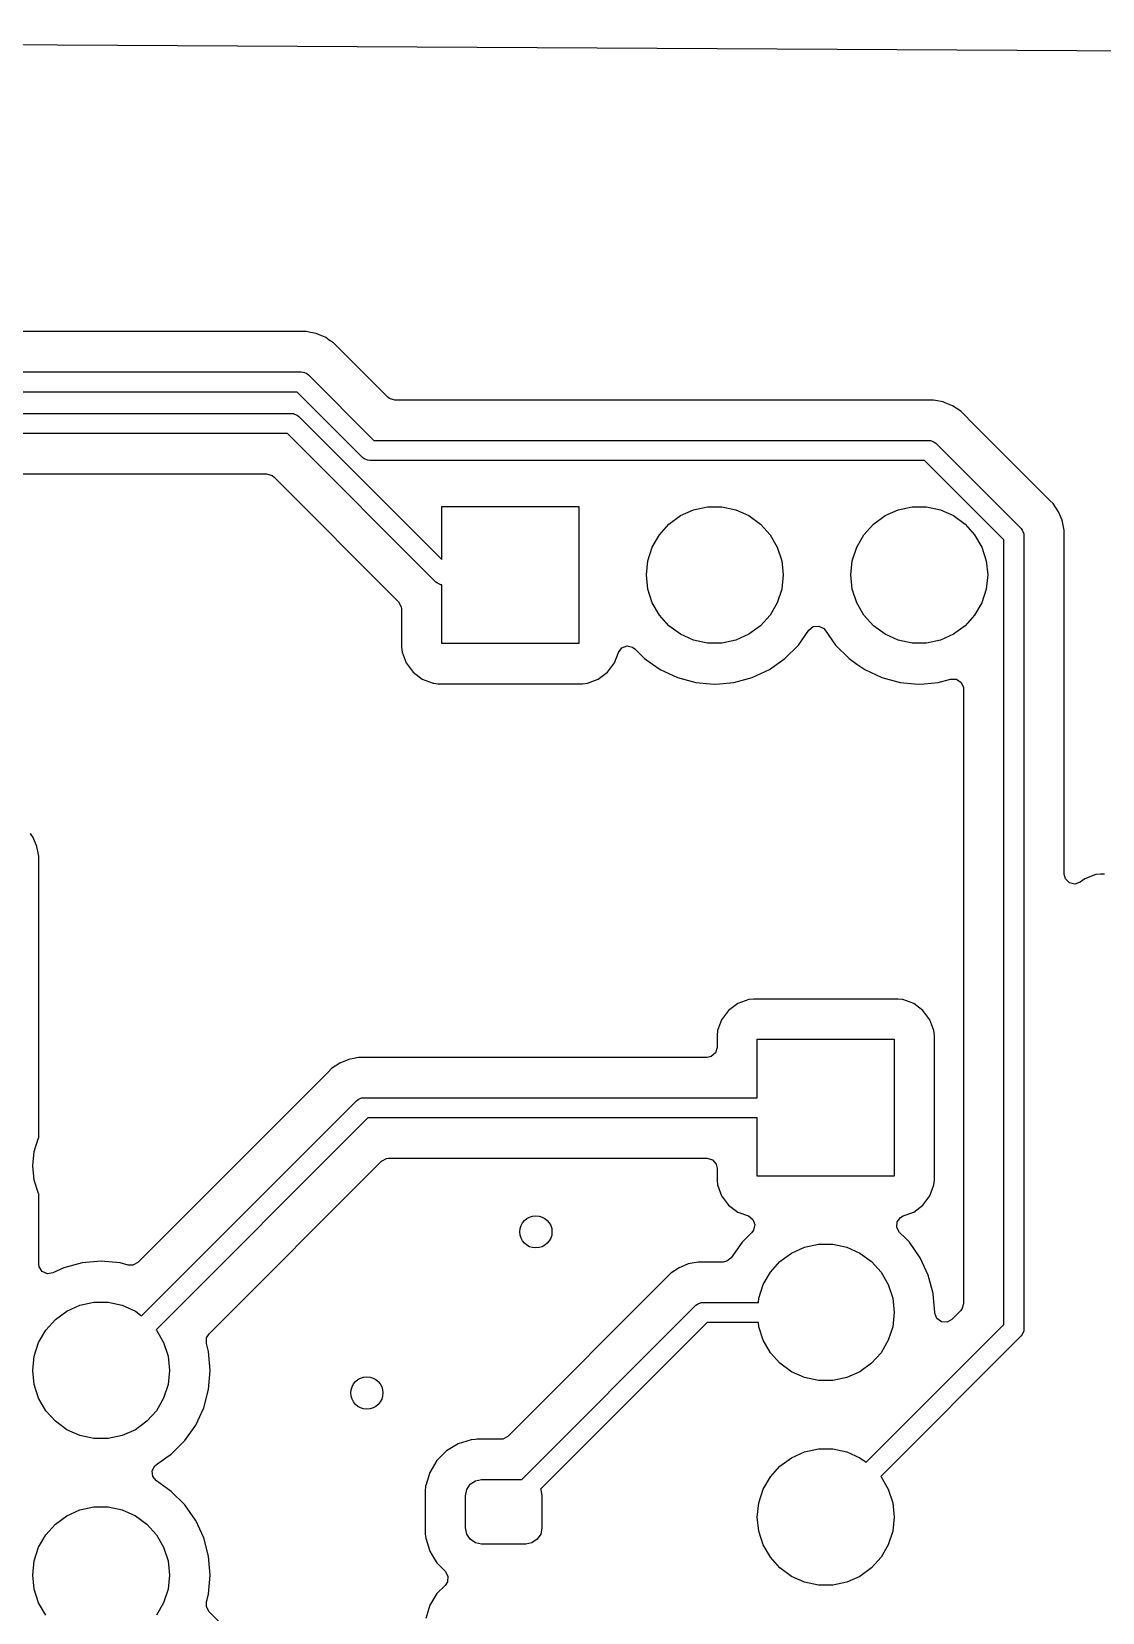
# Model space of a CAD drawing. Extents: x 0.77 to 3.29, y -3.37 to -0.68.
# Drawn here: x 1.96 to 2.484, y -1.449 to -0.676 of the extents above; entities that cross this region are included whole.
import ezdxf

# ---------------------------------------------------------------- set-up
doc = ezdxf.new("R2010")
doc.units = 0
doc.header["$MEASUREMENT"] = 0
doc.layers.add('BLACK', color=7, linetype='CONTINUOUS')

msp = doc.modelspace()

# ---------------------------------------------------------------- linework, layer by layer
at = {"layer": 'BLACK', "linetype": 'CONTINUOUS'}
for p, q in [((0.77737, -0.67637), (3.25971, -0.68995)), ((2.09441, -0.82295), (1.77207, -0.82295)), ((2.09639, -0.82334), (2.09441, -0.82295)), ((2.09441, -0.82295), (2.09441, -0.82295)), ((2.09441, -0.82295), (2.09441, -0.82295)), ((2.09917, -0.8239), (2.09639, -0.82334)), ((2.09639, -0.82334), (2.09639, -0.82334)), ((2.10037, -0.82439), (2.09917, -0.8239)), ((2.09917, -0.8239), (2.09917, -0.8239)), ((2.09917, -0.8239), (2.09917, -0.8239)), ((2.09917, -0.8239), (2.09917, -0.8239)), ((2.09917, -0.8239), (2.09917, -0.8239)), ((2.10365, -0.82575), (2.10037, -0.82439)), ((2.10037, -0.82439), (2.10037, -0.82439)), ((2.10391, -0.82593), (2.10365, -0.82575)), ((2.10567, -0.8271), (2.10391, -0.82593)), ((2.10768, -0.82845), (2.10567, -0.8271)), ((2.11111, -0.83188), (2.10768, -0.82845)), ((2.10768, -0.82845), (2.10768, -0.82845)), ((2.10768, -0.82845), (2.10768, -0.82845)), ((2.11139, -0.83215), (2.11111, -0.83188)), ((2.11111, -0.83188), (2.11111, -0.83188)), ((2.11139, -0.83216), (2.11139, -0.83215)), ((2.11139, -0.83215), (2.11139, -0.83215)), ((2.13422, -0.85498), (2.11139, -0.83216)), ((1.76188, -0.84265), (2.09198, -0.84265)), ((2.09198, -0.84265), (2.09294, -0.84275)), ((2.09294, -0.84275), (2.09294, -0.84275)), ((2.09294, -0.84275), (2.09346, -0.84296)), ((2.09346, -0.84296), (2.09472, -0.84348)), ((2.09472, -0.84348), (2.09472, -0.84348)), ((2.09472, -0.84348), (2.09546, -0.84409)), ((2.09546, -0.84409), (2.12749, -0.87612)), ((2.08995, -0.8525), (1.75984, -0.8525)), ((2.12197, -0.88452), (2.08995, -0.8525)), ((2.13503, -0.85564), (2.13422, -0.85498)), ((2.13767, -0.85641), (2.13503, -0.85564)), ((2.40115, -0.85641), (2.13767, -0.85641)), ((2.40206, -0.85659), (2.40115, -0.85641)), ((2.40115, -0.85641), (2.40115, -0.85641)), ((2.40207, -0.85659), (2.40206, -0.85659)), ((2.40591, -0.85736), (2.40207, -0.85659)), ((2.40722, -0.8579), (2.40591, -0.85736)), ((2.40591, -0.85736), (2.40591, -0.85736)), ((2.40591, -0.85736), (2.40591, -0.85736)), ((1.73802, -0.86297), (2.08724, -0.86297)), ((2.08724, -0.86297), (2.0882, -0.86306)), ((2.0882, -0.86306), (2.0882, -0.86306)), ((2.0882, -0.86306), (2.08872, -0.86328)), ((2.08872, -0.86328), (2.08998, -0.8638)), ((2.08998, -0.8638), (2.08998, -0.8638)), ((2.08998, -0.8638), (2.09072, -0.86441)), ((2.09072, -0.86441), (2.16069, -0.93438)), ((2.41039, -0.85922), (2.40722, -0.8579)), ((2.41221, -0.86043), (2.41039, -0.85922)), ((2.41039, -0.85922), (2.41039, -0.85922)), ((2.41443, -0.86191), (2.41221, -0.86043)), ((2.41221, -0.86043), (2.41221, -0.86043)), ((2.41221, -0.86043), (2.41221, -0.86043)), ((2.41786, -0.86534), (2.41443, -0.86191)), ((2.08521, -0.87281), (1.73694, -0.87281)), ((2.15776, -0.94537), (2.08521, -0.87281)), ((2.41813, -0.86562), (2.41786, -0.86534)), ((2.41786, -0.86534), (2.41786, -0.86534)), ((2.45612, -0.9036), (2.41813, -0.86562)), ((2.41813, -0.86562), (2.41813, -0.86562)), ((2.41813, -0.86562), (2.41813, -0.86562)), ((2.12749, -0.87612), (2.39873, -0.87612)), ((2.39873, -0.87612), (2.39969, -0.87621)), ((2.39969, -0.87621), (2.39969, -0.87621)), ((2.39969, -0.87621), (2.40018, -0.87642)), ((2.40018, -0.87642), (2.40146, -0.87695)), ((2.40146, -0.87695), (2.40146, -0.87695)), ((2.40146, -0.87695), (2.40221, -0.87756)), ((2.40221, -0.87756), (2.4439, -0.91925)), ((2.12271, -0.88513), (2.12197, -0.88452)), ((2.12449, -0.88587), (2.12271, -0.88513)), ((2.12545, -0.88596), (2.12449, -0.88587)), ((2.12449, -0.88587), (2.12449, -0.88587)), ((2.39669, -0.88596), (2.12545, -0.88596)), ((2.4355, -0.92477), (2.39669, -0.88596)), ((1.79628, -0.89252), (2.07502, -0.89252)), ((2.07502, -0.89252), (2.07766, -0.89329)), ((2.07766, -0.89329), (2.07847, -0.89395)), ((2.07847, -0.89395), (2.13956, -0.95503)), ((2.458, -0.90549), (2.45612, -0.9036)), ((2.45612, -0.9036), (2.45612, -0.9036)), ((2.16069, -0.93438), (2.16069, -0.90843)), ((2.16069, -0.90843), (2.22762, -0.90843)), ((2.22762, -0.90843), (2.22762, -0.97535)), ((2.27743, -0.91291), (2.28382, -0.91006)), ((2.28382, -0.91006), (2.29066, -0.90861)), ((2.29066, -0.90861), (2.29766, -0.90861)), ((2.29766, -0.90861), (2.3045, -0.91006)), ((2.3045, -0.91006), (2.31089, -0.91291)), ((2.37743, -0.91291), (2.38382, -0.91006)), ((2.38382, -0.91006), (2.39066, -0.90861)), ((2.39066, -0.90861), (2.39766, -0.90861)), ((2.39766, -0.90861), (2.4045, -0.91006)), ((2.4045, -0.91006), (2.41089, -0.91291)), ((2.45955, -0.90703), (2.458, -0.90549)), ((2.46224, -0.91106), (2.45955, -0.90703)), ((2.46396, -0.9152), (2.46224, -0.91106)), ((2.46224, -0.91106), (2.46224, -0.91106)), ((2.46224, -0.91106), (2.46224, -0.91106)), ((2.46224, -0.91106), (2.46224, -0.91106)), ((2.26708, -0.92222), (2.27177, -0.91702)), ((2.27177, -0.91702), (2.27743, -0.91291)), ((2.31089, -0.91291), (2.31655, -0.91702)), ((2.31655, -0.91702), (2.32123, -0.92222)), ((2.36708, -0.92222), (2.37177, -0.91702)), ((2.37177, -0.91702), (2.37743, -0.91291)), ((2.41089, -0.91291), (2.41655, -0.91702)), ((2.41655, -0.91702), (2.42123, -0.92222)), ((2.4439, -0.91925), (2.44451, -0.91999)), ((2.4641, -0.91555), (2.46396, -0.9152)), ((2.46415, -0.91582), (2.4641, -0.91555)), ((2.46417, -0.9159), (2.46415, -0.91582)), ((2.46498, -0.91999), (2.46417, -0.9159)), ((2.46417, -0.9159), (2.46417, -0.9159)), ((2.46417, -0.9159), (2.46417, -0.9159)), ((2.26359, -0.92828), (2.26708, -0.92222)), ((2.32123, -0.92222), (2.32473, -0.92828)), ((2.36359, -0.92828), (2.36708, -0.92222)), ((2.42123, -0.92222), (2.42473, -0.92828)), ((2.4355, -1.30827), (2.4355, -0.92477)), ((2.44451, -0.91999), (2.44451, -0.91999)), ((2.44451, -0.91999), (2.44524, -0.92177)), ((2.44524, -0.92177), (2.44534, -0.92273)), ((2.44534, -0.92273), (2.44534, -1.31031)), ((2.465, -0.92008), (2.46498, -0.91999)), ((2.46498, -0.91999), (2.46498, -0.91999)), ((2.46498, -0.91999), (2.46498, -0.91999)), ((2.46504, -0.9203), (2.465, -0.92008)), ((2.46504, -0.92443), (2.46504, -0.9203)), ((2.46504, -1.08812), (2.46504, -0.92443)), ((2.26142, -0.93493), (2.26359, -0.92828)), ((2.32473, -0.92828), (2.32689, -0.93493)), ((2.36142, -0.93493), (2.36359, -0.92828)), ((2.42473, -0.92828), (2.42689, -0.93493)), ((2.26069, -0.94189), (2.26142, -0.93493)), ((2.26142, -0.94885), (2.26069, -0.94189)), ((2.32689, -0.93493), (2.32762, -0.94189)), ((2.32762, -0.94189), (2.32689, -0.94885)), ((2.36069, -0.94189), (2.36142, -0.93493)), ((2.36142, -0.94885), (2.36069, -0.94189)), ((2.42689, -0.93493), (2.42762, -0.94189)), ((2.42762, -0.94189), (2.42689, -0.94885)), ((2.15851, -0.94598), (2.15776, -0.94537)), ((2.16028, -0.94672), (2.15851, -0.94598)), ((2.16069, -0.94676), (2.16028, -0.94672)), ((2.16028, -0.94672), (2.16028, -0.94672)), ((2.16069, -0.97535), (2.16069, -0.94676)), ((2.26359, -0.9555), (2.26142, -0.94885)), ((2.32689, -0.94885), (2.32473, -0.9555)), ((2.36359, -0.9555), (2.36142, -0.94885)), ((2.42689, -0.94885), (2.42473, -0.9555)), ((2.13956, -0.95503), (2.14088, -0.95744)), ((2.14088, -0.95744), (2.14099, -0.95848)), ((2.26708, -0.96156), (2.26359, -0.9555)), ((2.32473, -0.9555), (2.32123, -0.96156)), ((2.36708, -0.96156), (2.36359, -0.9555)), ((2.42473, -0.9555), (2.42123, -0.96156)), ((2.14099, -0.95848), (2.14099, -0.97724)), ((2.27177, -0.96676), (2.26708, -0.96156)), ((2.32123, -0.96156), (2.31655, -0.96676)), ((2.37177, -0.96676), (2.36708, -0.96156)), ((2.42123, -0.96156), (2.41655, -0.96676)), ((2.27743, -0.97087), (2.27177, -0.96676)), ((2.28382, -0.97372), (2.27743, -0.97087)), ((2.31089, -0.97087), (2.3045, -0.97372)), ((2.31655, -0.96676), (2.31089, -0.97087)), ((2.33504, -0.9762), (2.34016, -0.96889)), ((2.34016, -0.96889), (2.34231, -0.96717)), ((2.34231, -0.96717), (2.34504, -0.96689)), ((2.34504, -0.96689), (2.3475, -0.96813)), ((2.3475, -0.96813), (2.34816, -0.96889)), ((2.34816, -0.96889), (2.35326, -0.97618)), ((2.37743, -0.97087), (2.37177, -0.96676)), ((2.38382, -0.97372), (2.37743, -0.97087)), ((2.41089, -0.97087), (2.4045, -0.97372)), ((2.41655, -0.96676), (2.41089, -0.97087)), ((2.14099, -0.97724), (2.14099, -0.97724)), ((2.14099, -0.97724), (2.14124, -0.97959)), ((2.14124, -0.97959), (2.14322, -0.98489)), ((2.22762, -0.97535), (2.16069, -0.97535)), ((2.24509, -0.98489), (2.24702, -0.97972)), ((2.24702, -0.97972), (2.24867, -0.97752)), ((2.24867, -0.97752), (2.25125, -0.97656)), ((2.25125, -0.97656), (2.25394, -0.97714)), ((2.25394, -0.97714), (2.25505, -0.97798)), ((2.25505, -0.97798), (2.25985, -0.98278)), ((2.29066, -0.97517), (2.28382, -0.97372)), ((2.29766, -0.97517), (2.29066, -0.97517)), ((2.3045, -0.97372), (2.29766, -0.97517)), ((2.32846, -0.98278), (2.33504, -0.9762)), ((2.35326, -0.97618), (2.35327, -0.9762)), ((2.35327, -0.9762), (2.35985, -0.98278)), ((2.39066, -0.97517), (2.38382, -0.97372)), ((2.39766, -0.97517), (2.39066, -0.97517)), ((2.4045, -0.97372), (2.39766, -0.97517)), ((2.14322, -0.98489), (2.14322, -0.9849)), ((2.14322, -0.9849), (2.14662, -0.98943)), ((2.2417, -0.98943), (2.24509, -0.98489)), ((2.25985, -0.98278), (2.26366, -0.98544)), ((2.26366, -0.98544), (2.26747, -0.98811)), ((2.26747, -0.98811), (2.26747, -0.98811)), ((2.26747, -0.98811), (2.26747, -0.98811)), ((2.26747, -0.98811), (2.2759, -0.99204)), ((2.31241, -0.99204), (2.32084, -0.98811)), ((2.32084, -0.98811), (2.32846, -0.98278)), ((2.35985, -0.98278), (2.36366, -0.98544)), ((2.36366, -0.98544), (2.36747, -0.98811)), ((2.36747, -0.98811), (2.36747, -0.98811)), ((2.36747, -0.98811), (2.36747, -0.98811)), ((2.36747, -0.98811), (2.3759, -0.99204)), ((2.14662, -0.98943), (2.14662, -0.98943)), ((2.14662, -0.98943), (2.15115, -0.99283)), ((2.15115, -0.99283), (2.15115, -0.99283)), ((2.15115, -0.99283), (2.15646, -0.99481)), ((2.15646, -0.99481), (2.15646, -0.99481)), ((2.15646, -0.99481), (2.15673, -0.99484)), ((2.15673, -0.99484), (2.15881, -0.99506)), ((2.15881, -0.99506), (2.22951, -0.99506)), ((2.22951, -0.99506), (2.23185, -0.99481)), ((2.23185, -0.99481), (2.23716, -0.99283)), ((2.23716, -0.99283), (2.2417, -0.98943)), ((2.2759, -0.99204), (2.28489, -0.99445)), ((2.28489, -0.99445), (2.29184, -0.99506)), ((2.29184, -0.99506), (2.29416, -0.99526)), ((2.29416, -0.99526), (2.29648, -0.99506)), ((2.29416, -0.99526), (2.29416, -0.99526)), ((2.29416, -0.99526), (2.29416, -0.99526)), ((2.29648, -0.99506), (2.30343, -0.99445)), ((2.30343, -0.99445), (2.31241, -0.99204)), ((2.3759, -0.99204), (2.38489, -0.99445)), ((2.38489, -0.99445), (2.39184, -0.99506)), ((2.39184, -0.99506), (2.39416, -0.99526)), ((2.39416, -0.99526), (2.39648, -0.99506)), ((2.39416, -0.99526), (2.39416, -0.99526)), ((2.39416, -0.99526), (2.39416, -0.99526)), ((2.39648, -0.99506), (2.40343, -0.99445)), ((2.40343, -0.99445), (2.40949, -0.99283)), ((2.40949, -0.99283), (2.40965, -0.99278)), ((2.40965, -0.99278), (2.4124, -0.99285)), ((2.4124, -0.99285), (2.41467, -0.99439)), ((2.41467, -0.99439), (2.41576, -0.99692)), ((2.41576, -0.99692), (2.41579, -0.9975)), ((2.41579, -0.9975), (2.41579, -1.29808)), ((1.9608, -1.07016), (1.95955, -1.06829)), ((1.96266, -1.07464), (1.9608, -1.07016)), ((1.96344, -1.07857), (1.96266, -1.07464)), ((1.9636, -1.0794), (1.96344, -1.07857)), ((1.96344, -1.07857), (1.96344, -1.07857)), ((1.9636, -1.2169), (1.9636, -1.0794)), ((2.46564, -1.09046), (2.46504, -1.08812)), ((2.48041, -1.08836), (2.47511, -1.09034)), ((2.48276, -1.08811), (2.48041, -1.08836)), ((2.48465, -1.08811), (2.48276, -1.08811)), ((2.48276, -1.08811), (2.48276, -1.08811)), ((2.46759, -1.0924), (2.46564, -1.09046)), ((2.47027, -1.09299), (2.46759, -1.0924)), ((2.47285, -1.09203), (2.47027, -1.09299)), ((2.47511, -1.09034), (2.47285, -1.09203)), ((2.47511, -1.09034), (2.47511, -1.09034)), ((2.31073, -1.14938), (2.30542, -1.15136)), ((2.31308, -1.14913), (2.31073, -1.14938)), ((2.38377, -1.14913), (2.31308, -1.14913)), ((2.31308, -1.14913), (2.31308, -1.14913)), ((2.38612, -1.14938), (2.38377, -1.14913)), ((2.38377, -1.14913), (2.38377, -1.14913)), ((2.38377, -1.14913), (2.38377, -1.14913)), ((2.38377, -1.14913), (2.38377, -1.14913)), ((2.39143, -1.15136), (2.38612, -1.14938)), ((2.38612, -1.14938), (2.38612, -1.14938)), ((2.30088, -1.15476), (2.29749, -1.15929)), ((2.30542, -1.15136), (2.30088, -1.15476)), ((2.30088, -1.15476), (2.30088, -1.15476)), ((2.30542, -1.15136), (2.30542, -1.15136)), ((2.39597, -1.15476), (2.39143, -1.15136)), ((2.39143, -1.15136), (2.39143, -1.15136)), ((2.39936, -1.15929), (2.39597, -1.15476)), ((2.39597, -1.15476), (2.39597, -1.15476)), ((2.29551, -1.1646), (2.29526, -1.16695)), ((2.29749, -1.15929), (2.29551, -1.1646)), ((2.29749, -1.15929), (2.29749, -1.15929)), ((2.40131, -1.1645), (2.39936, -1.15929)), ((2.39936, -1.15929), (2.39936, -1.15929)), ((2.40134, -1.1646), (2.40131, -1.1645)), ((2.40159, -1.16695), (2.40134, -1.1646)), ((2.29526, -1.17279), (2.29448, -1.17543)), ((2.29526, -1.16695), (2.29526, -1.16695)), ((2.29526, -1.16695), (2.29526, -1.16695)), ((2.29526, -1.16695), (2.29526, -1.17279)), ((2.31496, -1.19738), (2.31496, -1.16883)), ((2.31496, -1.16883), (2.38189, -1.16883)), ((2.38189, -1.16883), (2.38189, -1.23576)), ((2.40159, -1.23765), (2.40159, -1.16695)), ((2.11078, -1.18048), (2.10674, -1.18317)), ((2.11526, -1.17862), (2.11078, -1.18048)), ((2.11078, -1.18048), (2.11078, -1.18048)), ((2.11593, -1.17848), (2.11526, -1.17862)), ((2.11764, -1.17815), (2.11593, -1.17848)), ((2.12002, -1.17767), (2.11764, -1.17815)), ((2.29037, -1.17767), (2.12002, -1.17767)), ((2.2924, -1.17723), (2.29037, -1.17767)), ((2.29448, -1.17543), (2.2924, -1.17723)), ((2.10331, -1.1866), (2.01203, -1.27788)), ((2.10503, -1.18489), (2.10331, -1.1866)), ((2.10331, -1.1866), (2.10331, -1.1866)), ((2.10674, -1.18317), (2.10503, -1.18489)), ((2.12148, -1.19747), (2.12244, -1.19738)), ((2.12244, -1.19738), (2.31496, -1.19738)), ((2.01389, -1.30389), (2.11896, -1.19882)), ((2.11896, -1.19882), (2.11971, -1.19821)), ((2.11971, -1.19821), (2.12075, -1.19778)), ((2.11971, -1.19821), (2.11971, -1.19821)), ((2.12075, -1.19778), (2.12148, -1.19747)), ((2.12148, -1.19747), (2.12148, -1.19747)), ((2.12448, -1.20722), (2.02096, -1.31074)), ((2.31496, -1.20722), (2.12448, -1.20722)), ((2.31496, -1.23576), (2.31496, -1.20722)), ((1.96136, -1.22369), (1.96352, -1.21703)), ((1.96352, -1.21703), (1.9636, -1.2169)), ((1.96063, -1.23065), (1.96136, -1.22369)), ((2.13121, -1.22836), (2.13363, -1.22704)), ((2.13363, -1.22704), (2.13466, -1.22693)), ((2.13466, -1.22693), (2.29037, -1.22693)), ((2.29037, -1.22693), (2.29301, -1.2277)), ((2.29301, -1.2277), (2.29481, -1.22978)), ((1.96136, -1.2376), (1.96063, -1.23065)), ((2.04686, -1.31271), (2.13121, -1.22836)), ((2.29481, -1.22978), (2.29526, -1.23181)), ((2.29526, -1.23181), (2.29526, -1.23765)), ((2.38189, -1.23576), (2.31496, -1.23576)), ((1.96352, -1.24426), (1.96136, -1.2376)), ((2.29526, -1.23765), (2.29551, -1.24)), ((2.29551, -1.24), (2.29749, -1.2453)), ((2.39936, -1.2453), (2.40134, -1.24)), ((2.40134, -1.24), (2.40159, -1.23765)), ((1.9636, -1.24439), (1.96352, -1.24426)), ((1.9636, -1.27854), (1.9636, -1.24439)), ((2.29749, -1.2453), (2.29749, -1.2453)), ((2.29749, -1.2453), (2.30088, -1.24984)), ((2.30088, -1.24984), (2.30088, -1.24984)), ((2.30088, -1.24984), (2.30542, -1.25324)), ((2.39143, -1.25324), (2.39597, -1.24984)), ((2.39597, -1.24984), (2.39936, -1.2453)), ((2.30542, -1.25324), (2.30542, -1.25324)), ((2.30542, -1.25324), (2.31059, -1.25517)), ((2.31059, -1.25517), (2.3128, -1.25681)), ((2.3128, -1.25681), (2.31376, -1.25939)), ((2.38319, -1.26078), (2.38339, -1.25803)), ((2.38339, -1.25803), (2.38504, -1.25583)), ((2.38504, -1.25583), (2.38626, -1.25517)), ((2.38626, -1.25517), (2.39143, -1.25324)), ((2.31234, -1.26319), (2.30754, -1.26799)), ((2.31317, -1.26208), (2.31234, -1.26319)), ((2.31376, -1.25939), (2.31317, -1.26208)), ((2.38451, -1.26319), (2.38319, -1.26078)), ((2.38734, -1.26603), (2.38451, -1.26319)), ((2.38931, -1.26799), (2.38734, -1.26603)), ((2.30754, -1.26799), (2.30222, -1.27559)), ((2.32603, -1.27743), (2.33169, -1.27332)), ((2.33169, -1.27332), (2.33808, -1.27047)), ((2.33808, -1.27047), (2.34493, -1.26902)), ((2.34493, -1.26902), (2.35192, -1.26902)), ((2.35192, -1.26902), (2.35877, -1.27047)), ((2.35877, -1.27047), (2.36516, -1.27332)), ((2.36516, -1.27332), (2.37082, -1.27743)), ((2.39463, -1.27559), (2.38931, -1.26799)), ((1.96381, -1.27995), (1.9636, -1.27854)), ((1.96532, -1.28225), (1.96381, -1.27995)), ((1.96783, -1.28337), (1.96532, -1.28225)), ((1.97584, -1.28049), (1.97055, -1.28296)), ((1.98483, -1.27808), (1.97584, -1.28049)), ((1.97584, -1.28049), (1.97584, -1.28049)), ((1.99409, -1.27727), (1.98483, -1.27808)), ((1.98483, -1.27808), (1.98483, -1.27808)), ((2.00336, -1.27808), (1.99409, -1.27727)), ((1.99409, -1.27727), (1.99409, -1.27727)), ((2.00732, -1.27914), (2.00336, -1.27808)), ((2.00336, -1.27808), (2.00336, -1.27808)), ((2.00962, -1.2792), (2.00732, -1.27914)), ((2.01203, -1.27788), (2.00962, -1.2792)), ((2.27672, -1.28048), (2.27269, -1.28317)), ((2.2794, -1.27937), (2.27672, -1.28048)), ((2.27672, -1.28048), (2.27672, -1.28048)), ((2.2812, -1.27862), (2.2794, -1.27937)), ((2.2794, -1.27937), (2.2794, -1.27937)), ((2.28216, -1.27843), (2.2812, -1.27862)), ((2.2812, -1.27862), (2.2812, -1.27862)), ((2.28596, -1.27767), (2.28216, -1.27843)), ((2.28216, -1.27843), (2.28216, -1.27843)), ((2.29081, -1.27767), (2.28596, -1.27767)), ((2.28596, -1.27767), (2.28596, -1.27767)), ((2.29105, -1.27767), (2.29081, -1.27767)), ((2.29822, -1.27767), (2.29105, -1.27767)), ((2.29105, -1.27767), (2.29105, -1.27767)), ((2.30007, -1.27731), (2.29822, -1.27767)), ((2.30222, -1.27559), (2.30007, -1.27731)), ((2.32135, -1.28263), (2.32603, -1.27743)), ((2.37082, -1.27743), (2.3755, -1.28263)), ((2.39465, -1.27561), (2.39463, -1.27559)), ((2.39858, -1.28404), (2.39465, -1.27561)), ((1.97055, -1.28296), (1.96783, -1.28337)), ((2.27269, -1.28317), (2.193, -1.36286)), ((2.27269, -1.28317), (2.27269, -1.28317)), ((2.31569, -1.29534), (2.31785, -1.28869)), ((2.31785, -1.28869), (2.32135, -1.28263)), ((2.3755, -1.28263), (2.379, -1.28869)), ((2.379, -1.28869), (2.38116, -1.29534)), ((2.40099, -1.29303), (2.39858, -1.28404)), ((1.98375, -1.29882), (1.9906, -1.29736)), ((1.9906, -1.29736), (1.99759, -1.29736)), ((1.99759, -1.29736), (2.00444, -1.29882)), ((2.28565, -1.29821), (2.28743, -1.29747)), ((2.28743, -1.29747), (2.28839, -1.29738)), ((2.28839, -1.29738), (2.31548, -1.29738)), ((2.31548, -1.29738), (2.31569, -1.29534)), ((2.38116, -1.29534), (2.38189, -1.3023)), ((2.40117, -1.29513), (2.40099, -1.29303)), ((2.4018, -1.3023), (2.40117, -1.29513)), ((1.9717, -1.30578), (1.97736, -1.30166)), ((1.97736, -1.30166), (1.98375, -1.29882)), ((2.00444, -1.29882), (2.01083, -1.30166)), ((2.01083, -1.30166), (2.01389, -1.30389)), ((2.19973, -1.38399), (2.28491, -1.29882)), ((2.28491, -1.29882), (2.28565, -1.29821)), ((2.38189, -1.3023), (2.38116, -1.30926)), ((2.4018, -1.30231), (2.4018, -1.3023)), ((2.40181, -1.30266), (2.4018, -1.30231)), ((2.40277, -1.30524), (2.40181, -1.30266)), ((2.40497, -1.30689), (2.40277, -1.30524)), ((2.41436, -1.30154), (2.41013, -1.30577)), ((2.41502, -1.30072), (2.41436, -1.30154)), ((2.41579, -1.29808), (2.41502, -1.30072)), ((1.96352, -1.31703), (1.96702, -1.31098)), ((1.96702, -1.31098), (1.9717, -1.30578)), ((2.02096, -1.31074), (2.02117, -1.31098)), ((2.02117, -1.31098), (2.02467, -1.31703)), ((2.04566, -1.31467), (2.04686, -1.31271)), ((2.29042, -1.30722), (2.20894, -1.3887)), ((2.31548, -1.30722), (2.29042, -1.30722)), ((2.31569, -1.30926), (2.31548, -1.30722)), ((2.31785, -1.31591), (2.31569, -1.30926)), ((2.36822, -1.37554), (2.4355, -1.30827)), ((2.38116, -1.30926), (2.379, -1.31591)), ((2.40772, -1.30708), (2.40497, -1.30689)), ((2.41013, -1.30577), (2.40772, -1.30708)), ((2.44451, -1.31304), (2.4439, -1.31379)), ((2.44523, -1.3113), (2.44451, -1.31304)), ((2.44451, -1.31304), (2.44451, -1.31304)), ((2.44524, -1.31127), (2.44523, -1.3113)), ((2.44534, -1.31031), (2.44524, -1.31127)), ((2.44524, -1.31127), (2.44524, -1.31127)), ((1.96136, -1.32369), (1.96352, -1.31703)), ((2.02467, -1.31703), (2.02683, -1.32369)), ((2.0456, -1.31742), (2.04566, -1.31467)), ((2.04666, -1.32138), (2.0456, -1.31742)), ((2.32135, -1.32197), (2.31785, -1.31591)), ((2.4439, -1.31379), (2.37529, -1.3824)), ((2.379, -1.31591), (2.3755, -1.32197)), ((1.96063, -1.33065), (1.96136, -1.32369)), ((2.02683, -1.32369), (2.02756, -1.33065)), ((2.04747, -1.33065), (2.04666, -1.32138)), ((2.32603, -1.32717), (2.32135, -1.32197)), ((2.33169, -1.33128), (2.32603, -1.32717)), ((2.37082, -1.32717), (2.36516, -1.33128)), ((2.3755, -1.32197), (2.37082, -1.32717)), ((1.96136, -1.3376), (1.96063, -1.33065)), ((2.02756, -1.33065), (2.02683, -1.3376)), ((2.04666, -1.33991), (2.04747, -1.33065)), ((2.33808, -1.33413), (2.33169, -1.33128)), ((2.34493, -1.33558), (2.33808, -1.33413)), ((2.35192, -1.33558), (2.34493, -1.33558)), ((2.35877, -1.33413), (2.35192, -1.33558)), ((2.36516, -1.33128), (2.35877, -1.33413)), ((1.96352, -1.34426), (1.96136, -1.3376)), ((2.02683, -1.3376), (2.02467, -1.34426)), ((2.04425, -1.3489), (2.04666, -1.33991)), ((1.96702, -1.35032), (1.96352, -1.34426)), ((1.9717, -1.35551), (1.96702, -1.35032)), ((2.02117, -1.35032), (2.01649, -1.35551)), ((2.02467, -1.34426), (2.02117, -1.35032)), ((2.04032, -1.35733), (2.04425, -1.3489)), ((1.97736, -1.35963), (1.9717, -1.35551)), ((2.01649, -1.35551), (2.01083, -1.35963)), ((2.03498, -1.36495), (2.04032, -1.35733)), ((1.98375, -1.36247), (1.97736, -1.35963)), ((1.9906, -1.36393), (1.98375, -1.36247)), ((1.99759, -1.36393), (1.9906, -1.36393)), ((2.00444, -1.36247), (1.99759, -1.36393)), ((2.01083, -1.35963), (2.00444, -1.36247)), ((2.0284, -1.37153), (2.03498, -1.36495)), ((2.16872, -1.36653), (2.16298, -1.37)), ((2.17511, -1.36454), (2.16872, -1.36653)), ((2.17713, -1.36436), (2.17511, -1.36454)), ((2.17789, -1.36429), (2.17713, -1.36436)), ((2.18955, -1.36429), (2.17789, -1.36429)), ((2.19059, -1.36418), (2.18955, -1.36429)), ((2.193, -1.36286), (2.19059, -1.36418)), ((2.0211, -1.37665), (2.02569, -1.37343)), ((2.02569, -1.37343), (2.0284, -1.37153)), ((2.15825, -1.37473), (2.15478, -1.38046)), ((2.16298, -1.37), (2.15825, -1.37473)), ((2.32603, -1.37743), (2.33169, -1.37332)), ((2.33169, -1.37332), (2.33808, -1.37047)), ((2.33808, -1.37047), (2.34493, -1.36902)), ((2.34493, -1.36902), (2.35192, -1.36902)), ((2.35192, -1.36902), (2.35877, -1.37047)), ((2.35877, -1.37047), (2.36516, -1.37332)), ((2.36516, -1.37332), (2.36822, -1.37554)), ((2.0191, -1.37976), (2.02034, -1.3773)), ((2.01938, -1.3825), (2.0191, -1.37976)), ((2.0211, -1.38464), (2.01938, -1.3825)), ((2.02034, -1.3773), (2.0211, -1.37665)), ((2.15478, -1.38046), (2.15279, -1.38686)), ((2.31785, -1.38869), (2.32135, -1.38263)), ((2.32135, -1.38263), (2.32603, -1.37743)), ((2.37529, -1.3824), (2.3755, -1.38263)), ((2.3755, -1.38263), (2.379, -1.38869)), ((2.0284, -1.38976), (2.0211, -1.38464)), ((2.03498, -1.39634), (2.0284, -1.38976)), ((2.0284, -1.38976), (2.0284, -1.38976)), ((2.15277, -1.38709), (2.15254, -1.38964)), ((2.15254, -1.38964), (2.15254, -1.40984)), ((2.15279, -1.38686), (2.15277, -1.38709)), ((2.17224, -1.39187), (2.17284, -1.38885)), ((2.17284, -1.38885), (2.17455, -1.3863)), ((2.17455, -1.3863), (2.1771, -1.38459)), ((2.1771, -1.38459), (2.18012, -1.38399)), ((2.18012, -1.38399), (2.19973, -1.38399)), ((2.20894, -1.3887), (2.20905, -1.38885)), ((2.20905, -1.38885), (2.20965, -1.39187)), ((2.31569, -1.39534), (2.31785, -1.38869)), ((2.379, -1.38869), (2.38116, -1.39534)), ((1.98375, -1.39882), (1.9906, -1.39736)), ((1.9906, -1.39736), (1.99759, -1.39736)), ((1.99759, -1.39736), (2.00444, -1.39882)), ((2.04026, -1.40388), (2.03498, -1.39634)), ((2.17224, -1.40761), (2.17224, -1.39187)), ((2.20965, -1.39187), (2.20965, -1.40761)), ((2.31496, -1.4023), (2.31569, -1.39534)), ((2.38116, -1.39534), (2.38189, -1.4023)), ((1.96702, -1.41098), (1.9717, -1.40578)), ((1.9717, -1.40578), (1.97736, -1.40166)), ((1.97736, -1.40166), (1.98375, -1.39882)), ((2.00444, -1.39882), (2.01083, -1.40166)), ((2.01083, -1.40166), (2.01649, -1.40578)), ((2.01649, -1.40578), (2.02117, -1.41098)), ((2.04032, -1.40396), (2.04026, -1.40388)), ((2.04425, -1.41239), (2.04032, -1.40396)), ((2.31569, -1.40926), (2.31496, -1.4023)), ((2.38189, -1.4023), (2.38116, -1.40926)), ((1.96352, -1.41703), (1.96702, -1.41098)), ((2.02117, -1.41098), (2.02467, -1.41703)), ((2.04666, -1.42138), (2.04425, -1.41239)), ((2.15254, -1.40984), (2.15262, -1.41068)), ((2.15262, -1.41068), (2.15279, -1.41262)), ((2.15279, -1.41262), (2.15279, -1.41262)), ((2.15279, -1.41262), (2.15279, -1.41262)), ((2.15279, -1.41262), (2.15478, -1.41902)), ((2.17284, -1.41063), (2.17224, -1.40761)), ((2.17455, -1.41318), (2.17284, -1.41063)), ((2.1771, -1.41489), (2.17455, -1.41318)), ((2.20734, -1.41318), (2.20478, -1.41489)), ((2.20905, -1.41063), (2.20734, -1.41318)), ((2.20965, -1.40761), (2.20905, -1.41063)), ((2.31785, -1.41591), (2.31569, -1.40926)), ((2.38116, -1.40926), (2.379, -1.41591)), ((1.96136, -1.42369), (1.96352, -1.41703)), ((2.02467, -1.41703), (2.02683, -1.42369)), ((2.04747, -1.43065), (2.04666, -1.42138)), ((2.15478, -1.41902), (2.15714, -1.42291)), ((2.18012, -1.41549), (2.1771, -1.41489)), ((2.20177, -1.41549), (2.18012, -1.41549)), ((2.20478, -1.41489), (2.20177, -1.41549)), ((2.32135, -1.42197), (2.31785, -1.41591)), ((2.379, -1.41591), (2.3755, -1.42197)), ((1.96063, -1.43065), (1.96136, -1.42369)), ((2.02683, -1.42369), (2.02756, -1.43065)), ((2.15714, -1.42291), (2.15825, -1.42475)), ((2.15825, -1.42475), (2.16227, -1.42877)), ((2.16227, -1.42877), (2.16359, -1.43118)), ((2.32603, -1.42717), (2.32135, -1.42197)), ((2.33169, -1.43128), (2.32603, -1.42717)), ((2.37082, -1.42717), (2.36516, -1.43128)), ((2.3755, -1.42197), (2.37082, -1.42717)), ((1.96136, -1.4376), (1.96063, -1.43065)), ((2.02756, -1.43065), (2.02683, -1.4376)), ((2.04666, -1.43991), (2.04747, -1.43065)), ((2.16227, -1.43567), (2.15825, -1.43969)), ((2.16339, -1.43393), (2.16227, -1.43567)), ((2.16359, -1.43118), (2.16339, -1.43393)), ((2.33808, -1.43413), (2.33169, -1.43128)), ((2.34493, -1.43558), (2.33808, -1.43413)), ((2.35192, -1.43558), (2.34493, -1.43558)), ((2.35877, -1.43413), (2.35192, -1.43558)), ((2.36516, -1.43128), (2.35877, -1.43413)), ((1.96352, -1.44426), (1.96136, -1.4376)), ((1.96702, -1.45032), (1.96352, -1.44426)), ((2.02467, -1.44426), (2.02117, -1.45032)), ((2.02683, -1.4376), (2.02467, -1.44426)), ((2.04554, -1.44617), (2.0456, -1.44387)), ((2.0456, -1.44387), (2.04563, -1.44373)), ((2.04563, -1.44373), (2.04666, -1.43991)), ((2.15825, -1.43969), (2.15478, -1.44542)), ((2.15825, -1.43969), (2.15825, -1.43969)), ((2.04686, -1.44858), (2.04554, -1.44617)), ((2.1446, -1.54632), (2.04686, -1.44858)), ((2.15478, -1.44542), (2.15279, -1.45182))]:
    msp.add_line(p, q, dxfattribs=at)
at = {"layer": 'BLACK'}
for centre in [(2.20669, -1.26293), (2.12402, -1.34167)]:
    msp.add_circle(centre, 0.00787, dxfattribs=at)

doc.saveas('drawing.dxf')
